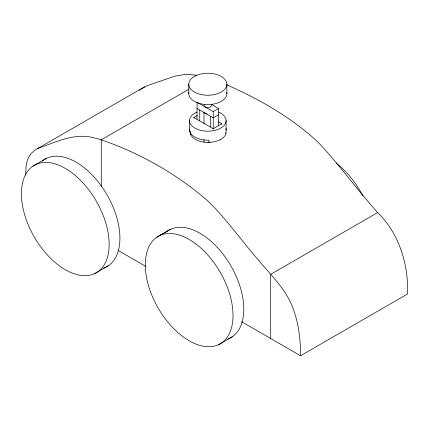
<?xml version="1.0" encoding="UTF-8"?>
<svg xmlns="http://www.w3.org/2000/svg" width="429" height="429" viewBox="0 0 429 429"><rect width="100%" height="100%" fill="white"/><g stroke="black" fill="none" stroke-linecap="round" stroke-linejoin="round"><path stroke-width="0.64" d="M225.241 133.215L226.078 132.733L226.115 120.624M139.414 90.46L140.208 89.666M140.648 89.345L147.147 85.671L174.984 76.131L184.636 74.555L190.009 74.528L196.471 75.231M25.724 175L26.04 166.398L26.829 162.264A45.533 26.287 60 0 1 31.215 153.421L35.392 149.834L144.718 86.749M32.936 166.136L46.514 158.312M189.189 89.055L101.276 139.811A182.089 105.132 60 0 0 95.195 138.165C75.381 132.078 56.022 142.074 37.72 148.525M193.811 118.077L193.811 117.514L197.26 115.519M198.053 102.858L213.213 111.61L218.602 108.494L218.602 125.289M218.602 114.72L213.213 117.83L197.045 108.494M189.527 120.624L189.564 131.821L190.406 131.333M193.811 117.514L213.213 128.711L221.836 123.734L221.836 124.297M156.821 237.205L167.6 230.979M159.615 235.601L170.393 229.376M94.82 273.536A62.039 35.816 60 0 0 78.587 178.453A62.039 35.816 60 0 0 22.421 205.11A62.039 35.816 60 0 0 94.82 273.536L108.392 265.707M241.532 321.686L300.552 355.759L407.55 293.983C408.59 264.216 399.179 233.773 377.702 212.553L270.699 274.329L270.699 338.524M218.699 344.6A62.039 35.816 60 0 0 202.467 249.522A62.039 35.816 60 0 0 146.3 276.179A62.039 35.816 60 0 0 218.699 344.6L232.271 336.776M226.464 84.685C257.62 98.445 287.832 115.385 313.465 138.004A127.161 73.418 60 0 1 320.779 145.093C340.798 166.672 357.893 190.766 377.702 212.553M211.529 104.413L218.602 108.494M197.549 102.563L197.045 102.274L197.045 119.069M218.409 121.756L221.836 123.734M118.018 250.375L145.672 266.339M300.552 355.759C300.595 333.108 296.793 309.422 283.639 290.444C276.196 279.74 266.977 270.452 258.714 260.408C243.34 242.894 229.864 223.761 213.781 206.869A127.161 73.418 60 0 0 206.467 199.78C175.713 173.407 139.597 152.939 101.276 139.811L101.276 186.583M226.877 84.245A19.053 10.998 0 0 1 198.295 93.769A19.053 10.998 0 0 1 198.295 74.716A19.053 10.998 0 0 1 226.877 84.245L226.877 93.576M213.213 111.61L213.213 128.4M213.213 128.711L213.213 129.274M210.516 116.275L210.516 126.887M209.808 142.514L209.808 142.128L208.966 142.61L208.966 140.176A18.291 10.559 0 0 1 189.564 128.979M204.011 112.275L204.011 123.627M204.011 139.656L204.011 142.326M199.737 110.055L199.737 120.662M190.406 133.28L190.406 134.449M188.765 84.245L188.765 93.576M211.32 104.51A3.813 2.199 0 0 1 207.636 107.582A3.813 2.199 0 0 1 204.488 104.317M207.041 113.76A3.813 2.199 0 0 1 204.091 112.06M226.775 92.444A19.053 10.998 0 0 1 207.824 104.579A19.053 10.998 0 0 1 188.867 92.444M42.165 161.084A62.039 35.816 60 0 1 107.245 195.2A62.039 35.816 60 0 1 103.528 268.157M218.651 112.108A18.291 10.559 0 0 1 221.396 127.703A18.291 10.559 0 0 1 194.251 127.703A18.291 10.559 0 0 1 196.997 112.108M225.917 128.094A18.291 10.559 0 0 1 226.078 130.298M220.206 139.532A6.097 3.518 60 0 1 220.216 139.908M189.586 131.821A18.281 9.921 -2.8 0 1 189.913 130.545M226.078 132.733A18.291 10.425 0.6 0 1 208.939 142.353M209.196 142.197A17.53 10.006 0.5 0 1 207.824 142.219M207.824 142.396A17.53 9.883 0.5 0 1 190.294 132.293M336.395 163.326A62.039 35.816 60 0 1 362.902 196.074M166.554 231.74A62.039 35.816 60 0 1 231.161 266.334A62.039 35.816 60 0 1 227.938 339.033"/></g></svg>
